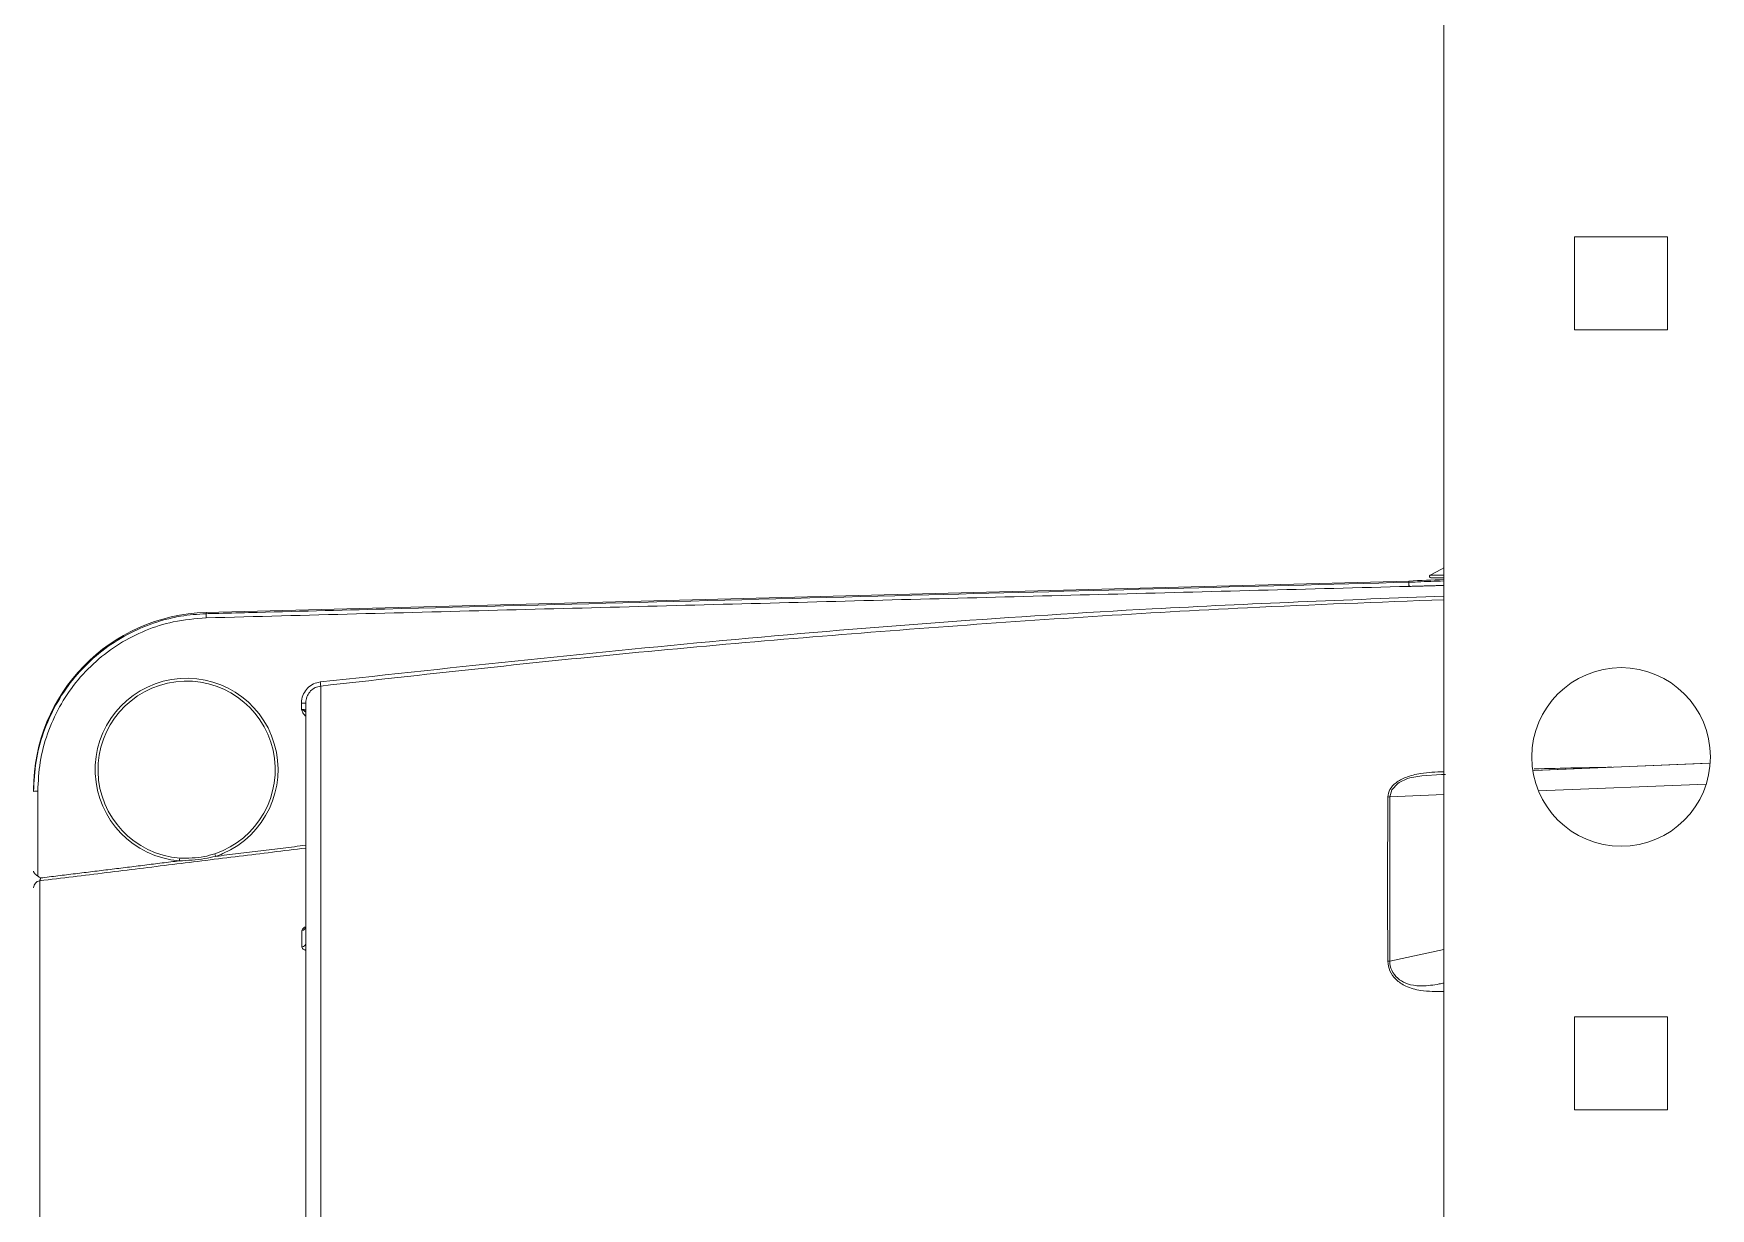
# Model space of a CAD drawing. Extents: x 2 to 136, y 1 to 99.
# Drawn here: x 4.64 to 10.55, y 46.45 to 50.59 of the extents above; entities that cross this region are included whole.
import ezdxf

# ---------------------------------------------------------------- set-up
doc = ezdxf.new("R2010")
doc.units = 0
doc.header["$MEASUREMENT"] = 0
doc.linetypes.add('SLD-Solid', pattern=[0])
doc.layers.add('OBJECT', color=7, linetype='CONTINUOUS')

msp = doc.modelspace()

# ---------------------------------------------------------------- linework, layer by layer
at = {"layer": 'OBJECT', "linetype": 'SLD-Solid', "lineweight": 15}
for p, q in [((9.6133, 53.47), (9.6133, 44.4974)), ((10.0743, 49.874), (10.0743, 49.546)), ((10.4023, 49.874), (10.0743, 49.874)), ((10.4023, 49.546), (10.4023, 49.874)), ((10.0743, 49.546), (10.4023, 49.546)), ((9.6133, 48.681), (9.5645, 48.681)), ((9.4897, 48.6606), (5.247, 48.5495)), ((9.4897, 48.6606), (9.4897, 48.6562)), ((9.6133, 48.6717), (9.5672, 48.6717)), ((5.247, 48.5495), (5.247, 48.5453)), ((5.6514, 48.2902), (5.6514, 46.3085)), ((5.5834, 48.2075), (5.5834, 48.2299)), ((5.5983, 46.3191), (5.5983, 48.2302)), ((9.6133, 47.9784), (9.6052, 47.978)), ((10.5526, 48.0185), (9.927, 47.9919)), ((10.5464, 48.018), (9.9325, 47.9919)), ((4.6533, 47.919), (4.6533, 47.6202)), ((10.5383, 47.9447), (9.9468, 47.9207)), ((9.6133, 47.9072), (9.4219, 47.8994)), ((5.5983, 47.383), (5.5983, 47.7906)), ((4.6603, 47.6032), (4.6603, 46.2908)), ((5.5852, 47.3702), (5.5852, 47.4283)), ((9.6133, 47.3606), (9.4219, 47.3202)), ((10.4023, 47.124), (10.0743, 47.124)), ((10.0743, 47.124), (10.0743, 46.796)), ((10.4023, 46.796), (10.4023, 47.124)), ((10.0743, 46.796), (10.4023, 46.796))]:
    msp.add_line(p, q, dxfattribs=at)
at = {"layer": 'OBJECT', "linetype": 'SLD-Solid', "lineweight": 15, "flags": 128}
for points in [[(9.6133, 48.7066), (9.6048, 48.7028), (9.5645, 48.681)], [(9.6052, 47.9777), (9.5354, 47.9738), (9.4933, 47.9663), (9.4847, 47.9638), (9.4555, 47.9502), (9.4505, 47.9468), (9.4294, 47.9246), (9.4219, 47.8994), (9.4219, 47.8994), (9.4219, 47.8994)], [(5.5979, 47.4414), (5.598, 47.4391), (5.5974, 47.4377), (5.5974, 47.4378)]]:
    msp.add_lwpolyline(points, dxfattribs=at)
at = {"layer": 'OBJECT', "linetype": 'SLD-Solid', "lineweight": 15}
msp.add_circle((10.2383, 48.04), 0.315, dxfattribs=at)
for centre, radius, start, end in [((9.5672, 48.6767), 0.005, 122.56814, 270), ((11.5383, -1.958), 50.66, 92.17767, 92.31765), ((12.2739, 48.7575), 2.7861, 182.08467, 182.38465), ((11.7077, 48.7028), 2.2185, 181.20531, 181.58204), ((9.4897, 48.6561), 0.0146, 271.48263, 272.32522), ((5.2633, 47.9247), 0.625, 91.5, 180), ((7.4852, 48.5924), 2.2387, 181.20523, 181.57857), ((5.1783, 47.9953), 0.3225, 293.38688, 265.53653), ((5.1783, 47.995), 0.3125, 288.5241, 265.53653), ((13.0757, 49.1723), 7.4765, 186.66464, 186.77632), ((5.5871, 48.3728), 0.143, 268.50412, 274.50225), ((4.6496, 47.7759), 0.1432, 88.50685, 94.49946), ((9.4123, 47.9744), 0.0756, 271.88273, 277.2512), ((5.6839, 47.6347), 0.5321, 174.74278, 175.79169), ((4.8949, 47.5627), 0.4062, 18.18384, 19.55822), ((5.1783, 47.9953), 0.3225, 288.5241, 293.38688), ((4.6633, 47.5784), 0.0249, 96.86521, 179.90099), ((5.5845, 47.4422), 0.0139, 272.93259, 356.61136), ((5.5847, 47.384), 0.0137, 272.13451, 355.83275), ((9.4123, 47.4166), 0.0969, 271.48531, 275.66691)]:
    msp.add_arc(centre, radius, start, end, dxfattribs=at)
for points, knots in [([(5.247, 48.5453), (5.257, 48.5456), (5.307, 48.5469), (5.5169, 48.5524), (6.3566, 48.5743), (7.7209, 48.61), (8.9252, 48.6414), (9.4897, 48.6562)], [0, 0, 0, 0, 0.007069, 0.035343, 0.14844, 0.600828, 1, 1, 1, 1]), ([(9.4897, 48.6562), (9.4997, 48.6566), (9.5409, 48.6582), (9.5821, 48.6598), (9.6133, 48.661)], [0, 0, 0, 0, 0.24239, 1, 1, 1, 1]), ([(5.6497, 48.3046), (6.1378, 48.3574), (7.1141, 48.463), (8.4363, 48.5615), (9.2701, 48.594), (9.6133, 48.6073)], [0, 0, 0, 0, 0.370433, 0.740865, 1, 1, 1, 1]), ([(9.6133, 48.5945), (9.3822, 48.5859), (8.7872, 48.5637), (7.829, 48.5009), (6.739, 48.411), (6.0139, 48.3304), (5.6514, 48.2902)], [0, 0, 0, 0, 0.174593, 0.449384, 0.724692, 1, 1, 1, 1]), ([(4.6383, 47.9187), (4.6401, 47.954), (4.6436, 48.0247), (4.6711, 48.1278), (4.7146, 48.2248), (4.7737, 48.3133), (4.8471, 48.3902), (4.932, 48.4538), (5.0264, 48.5019), (5.1033, 48.526), (5.177, 48.5407), (5.2169, 48.5434), (5.247, 48.5453)], [0, 0, 0, 0, 0.109694, 0.219388, 0.329104, 0.438818, 0.548255, 0.657689, 0.766753, 0.875815, 0.906647, 1, 1, 1, 1]), ([(5.2473, 48.5307), (5.2084, 48.5276), (5.1351, 48.5216), (5.0321, 48.4881), (4.9399, 48.4415), (4.857, 48.3793), (4.7854, 48.3043), (4.7277, 48.2179), (4.6853, 48.1232), (4.6585, 48.0226), (4.655, 47.9535), (4.6533, 47.919)], [0, 0, 0, 0, 0.124081, 0.233148, 0.342216, 0.45166, 0.561106, 0.670835, 0.780567, 0.890283, 1, 1, 1, 1]), ([(5.5834, 48.2299), (5.5835, 48.2326), (5.5838, 48.2437), (5.5894, 48.2629), (5.6041, 48.2838), (5.6249, 48.2992), (5.6414, 48.3028), (5.6497, 48.3046)], [0, 0, 0, 0, 0.07496, 0.307216, 0.538491, 0.769236, 1, 1, 1, 1]), ([(5.6514, 48.2902), (5.6448, 48.2887), (5.6316, 48.2858), (5.6149, 48.2735), (5.6032, 48.2568), (5.5987, 48.2414), (5.5984, 48.2324), (5.5983, 48.2302)], [0, 0, 0, 0, 0.230508, 0.461127, 0.692467, 0.924948, 1, 1, 1, 1]), ([(5.5983, 48.1847), (5.5979, 48.185), (5.5947, 48.1867), (5.5908, 48.192), (5.5873, 48.1982), (5.5851, 48.2034), (5.584, 48.2061), (5.5834, 48.2075), (5.5834, 48.2075)], [0, 0, 0, 0, 0.059864, 0.382906, 0.685504, 0.839145, 0.992844, 1, 1, 1, 1]), ([(5.5834, 48.2075), (5.5845, 48.2075), (5.5872, 48.2074), (5.5914, 48.2069), (5.5952, 48.2063), (5.5978, 48.2055), (5.5982, 48.205), (5.5983, 48.2047)], [0, 0, 0, 0, 0.13523, 0.349501, 0.56542, 0.782492, 1, 1, 1, 1]), ([(5.5834, 48.2075), (5.5834, 48.2075), (5.5844, 48.2071), (5.5862, 48.2062), (5.5894, 48.2046), (5.5938, 48.2021), (5.5967, 48.1995), (5.5983, 48.1979)], [0, 0, 0, 0, 0.008485, 0.160072, 0.309135, 0.584993, 1, 1, 1, 1]), ([(9.4148, 47.8989), (9.4164, 47.9079), (9.4197, 47.926), (9.4428, 47.9505), (9.4803, 47.9708), (9.5388, 47.9852), (9.5845, 47.9869), (9.6114, 47.9879)], [0, 0, 0, 0, 0.162523, 0.32514, 0.495898, 0.703075, 1, 1, 1, 1]), ([(9.9311, 47.998), (9.9804, 47.9993), (10.072, 48.0017), (10.1635, 48.0031), (10.2057, 48.0038)], [0, 0, 0, 0, 0.539265, 1, 1, 1, 1]), ([(9.4148, 47.3198), (9.4148, 47.3732), (9.4147, 47.48), (9.4147, 47.6799), (9.4148, 47.8114), (9.4148, 47.8989)], [0, 0, 0, 0, 0.251147, 0.502295, 1, 1, 1, 1]), ([(9.4219, 47.8994), (9.4219, 47.8994), (9.4219, 47.8164), (9.4219, 47.6797), (9.4219, 47.4803), (9.4219, 47.3747), (9.4219, 47.3202), (9.4219, 47.3202)], [0, 0, 0, 0, 0.000003, 0.497705, 0.748853, 0.999997, 1, 1, 1, 1]), ([(5.2808, 47.6895), (5.2678, 47.6867), (5.2258, 47.6779), (5.1829, 47.6754), (5.1532, 47.6737)], [0, 0, 0, 0, 0.309239, 1, 1, 1, 1]), ([(5.154, 47.6834), (5.183, 47.6832), (5.2251, 47.6829), (5.2652, 47.695), (5.2776, 47.6987)], [0, 0, 0, 0, 0.689497, 1, 1, 1, 1]), ([(4.6383, 47.6376), (4.6383, 47.6375), (4.6384, 47.6361), (4.639, 47.6332), (4.642, 47.6288), (4.6471, 47.6246), (4.6512, 47.6217), (4.6533, 47.6202)], [0, 0, 0, 0, 0.008551, 0.230594, 0.488415, 0.74048, 1, 1, 1, 1]), ([(4.6533, 47.6202), (4.6549, 47.619), (4.6581, 47.6167), (4.6615, 47.6145), (4.6632, 47.6133), (4.6633, 47.6133)], [0, 0, 0, 0, 0.491108, 0.983659, 1, 1, 1, 1]), ([(4.6633, 47.6133), (4.6631, 47.6127), (4.6627, 47.6113), (4.662, 47.6089), (4.6612, 47.6063), (4.6606, 47.6041), (4.6604, 47.6033), (4.6603, 47.6032), (4.6603, 47.6032)], [0, 0, 0, 0, 0.125804, 0.279017, 0.514447, 0.743986, 0.967246, 1, 1, 1, 1]), ([(5.598, 47.4411), (5.5957, 47.44), (5.5909, 47.4377), (5.5862, 47.4331), (5.5855, 47.4299), (5.5852, 47.4283)], [0, 0, 0, 0, 0.298071, 0.649256, 1, 1, 1, 1]), ([(5.5852, 47.3702), (5.5853, 47.3693), (5.5856, 47.3665), (5.5889, 47.3627), (5.5936, 47.3598), (5.5975, 47.3591), (5.5983, 47.3589)], [0, 0, 0, 0, 0.19879, 0.545725, 0.895561, 1, 1, 1, 1]), ([(9.4219, 47.3202), (9.4219, 47.3202), (9.4219, 47.3095), (9.4271, 47.287), (9.4476, 47.2595), (9.47, 47.2457), (9.4962, 47.2356), (9.5158, 47.2327), (9.5536, 47.233), (9.582, 47.2364), (9.6077, 47.2416), (9.6133, 47.2427)], [0, 0, 0, 0, 0.000009, 0.162306, 0.324587, 0.465552, 0.489502, 0.669083, 0.693641, 0.933056, 1, 1, 1, 1]), ([(9.6133, 47.2132), (9.5857, 47.2129), (9.5393, 47.2124), (9.4804, 47.2285), (9.4427, 47.2535), (9.4197, 47.2848), (9.4164, 47.3081), (9.4148, 47.3198)], [0, 0, 0, 0, 0.302179, 0.508817, 0.675604, 0.837911, 1, 1, 1, 1])]:
    msp.add_open_spline(points, degree=3, knots=knots, dxfattribs=at)
for points in [[(9.49, 48.6416), (5.2473, 48.5307)], [(9.6133, 48.6449), (9.4902, 48.6416)], [(9.6189, 47.9784), (9.6052, 47.9777)], [(5.5983, 47.7188), (4.6603, 47.6032)], [(5.2808, 47.6895), (5.5983, 47.7286)], [(4.6633, 47.6133), (5.1532, 47.6737)]]:
    msp.add_open_spline(points, degree=1, dxfattribs=at)

doc.saveas('drawing.dxf')
